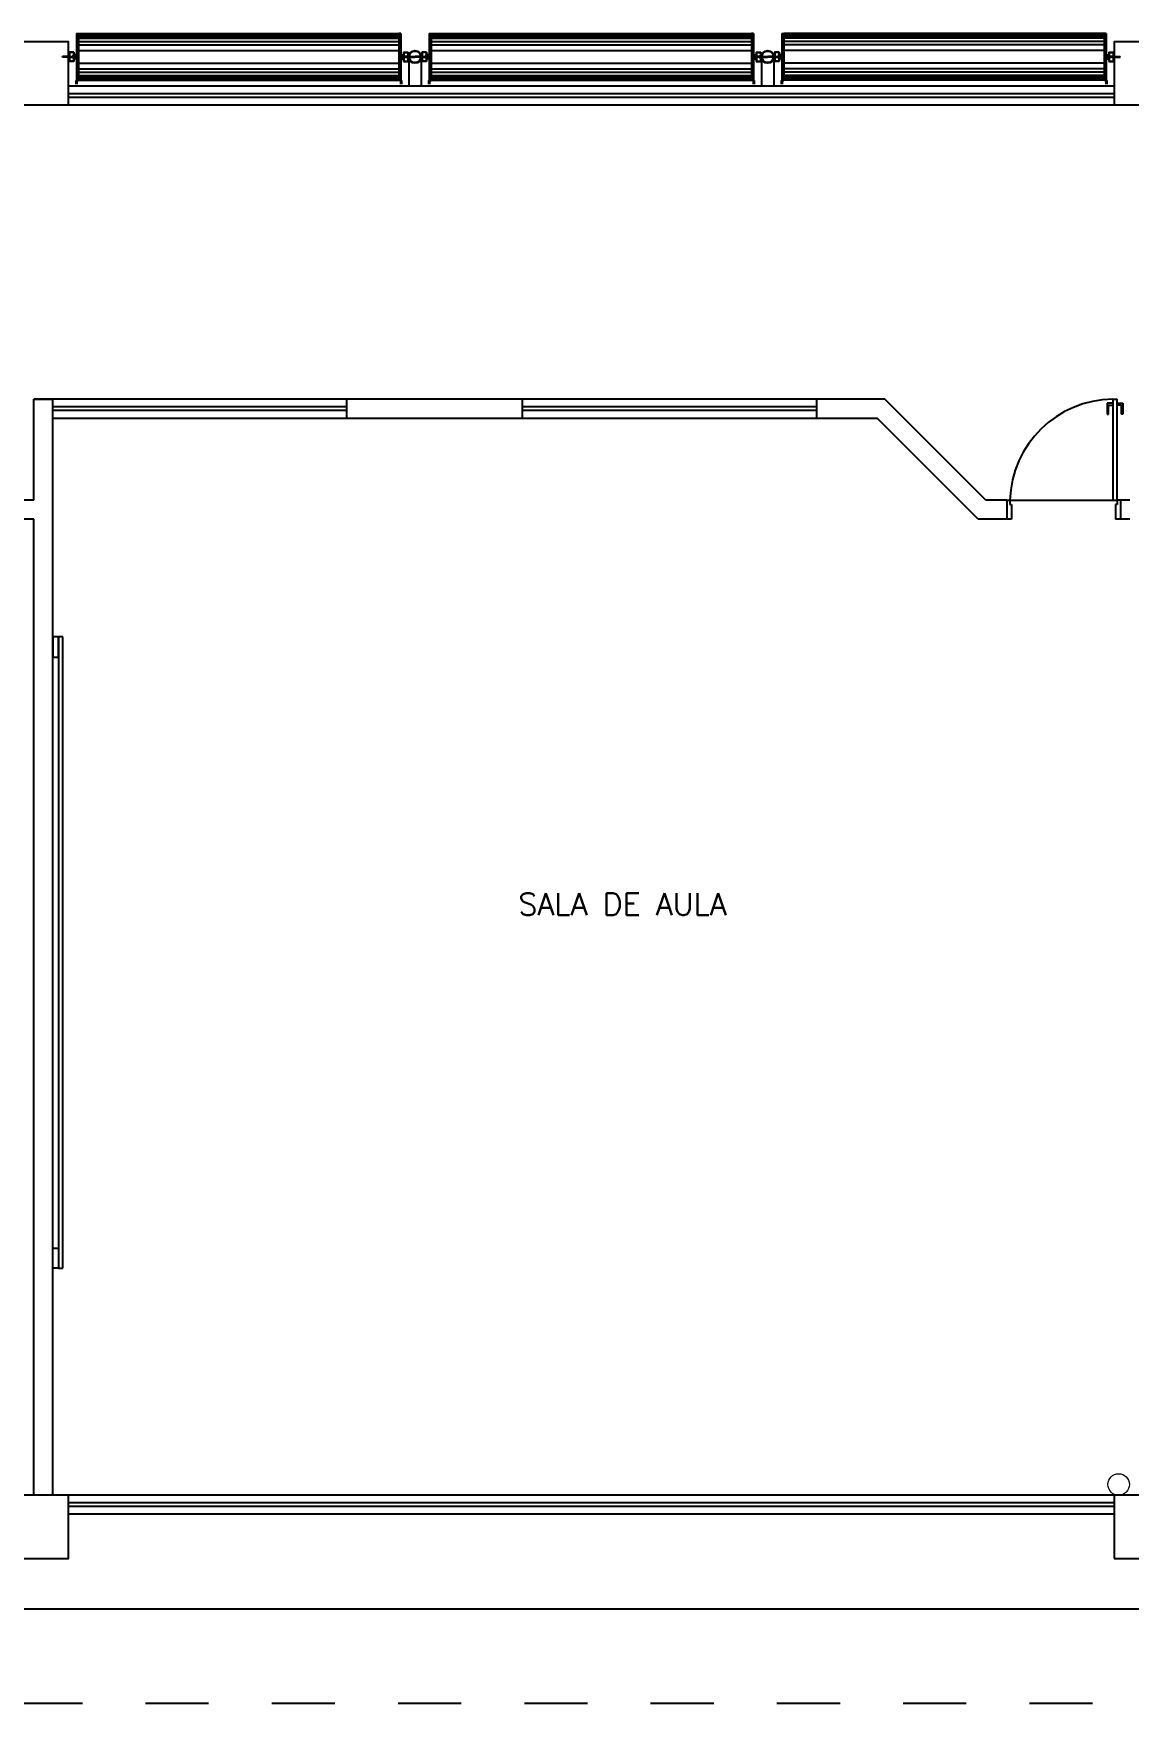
# Model space of a CAD drawing. Header units: millimetres. Extents: x -2485 to 3289, y -257 to 1952.
# Drawn here: x 8.823 to 10.559, y 36.214 to 38.86 of the extents above; entities that cross this region are included whole.
import ezdxf

# ---------------------------------------------------------------- set-up
doc = ezdxf.new("R2010")
doc.units = ezdxf.units.MM
doc.header["$LTSCALE"] = 0.3
doc.linetypes.add('CONTINUO', pattern=[0])
doc.linetypes.add('HIDDEN2', pattern=[0.1875, 0.125, -0.0625])
for name, color, linetype in [('PAREDE', 7, 'CONTINUO'), ('PILAR', 2, 'Continuous'), ('PROJEÇÃO', 11, 'HIDDEN2'), ('TEXTO', 3, 'Continuous')]:
    doc.layers.add(name, color=color, linetype=linetype)
doc.layers.add('prumada', color=9, linetype='Continuous', lineweight=15)
doc.styles.add('ROMANS', font='romans.shx', dxfattribs={"height": 0.03})

msp = doc.modelspace()

# ---------------------------------------------------------------- linework, layer by layer
at = {"layer": 'PAREDE'}
for p, q in [((8.890647, 38.859512), (8.890647, 38.779136)), ((8.890647, 38.859512), (8.893872, 38.859512)), ((8.893872, 38.859512), (8.893872, 38.78509)), ((8.893872, 38.859101), (9.401502, 38.859101)), ((9.401502, 38.859512), (9.401502, 38.78509)), ((9.404727, 38.859512), (9.401502, 38.859512)), ((9.404727, 38.859512), (9.404727, 38.779136)), ((9.449247, 38.859512), (9.449247, 38.779136)), ((9.449247, 38.859512), (9.452472, 38.859512)), ((9.452472, 38.859512), (9.452472, 38.78509)), ((9.452472, 38.859101), (9.960102, 38.859101)), ((9.960102, 38.859512), (9.960102, 38.78509)), ((9.963327, 38.859512), (9.960102, 38.859512)), ((9.963327, 38.859512), (9.963327, 38.779136)), ((10.007847, 38.859512), (10.007847, 38.779136)), ((10.007847, 38.859512), (10.011072, 38.859512)), ((10.011072, 38.859512), (10.011072, 38.78509)), ((10.518702, 38.859101), (10.011072, 38.859101)), ((10.518702, 38.859512), (10.518702, 38.78509)), ((10.521927, 38.859512), (10.518702, 38.859512)), ((10.521927, 38.859512), (10.521927, 38.779136)), ((8.893872, 38.857031), (9.401502, 38.857031)), ((8.893872, 38.854388), (9.401502, 38.854388)), ((8.893872, 38.851745), (9.401502, 38.851745)), ((8.893872, 38.84646), (9.401502, 38.84646)), ((8.893872, 38.841174), (9.401502, 38.841174)), ((8.893872, 38.832364), (9.401502, 38.832364)), ((9.452472, 38.857031), (9.960102, 38.857031)), ((9.452472, 38.854388), (9.960102, 38.854388)), ((9.452472, 38.851745), (9.960102, 38.851745)), ((9.452472, 38.84646), (9.960102, 38.84646)), ((9.452472, 38.841174), (9.960102, 38.841174)), ((9.452472, 38.832364), (9.960102, 38.832364)), ((10.518702, 38.857031), (10.011072, 38.857031)), ((10.518702, 38.854388), (10.011072, 38.854388)), ((10.518702, 38.851745), (10.011072, 38.851745)), ((10.518702, 38.84646), (10.011072, 38.84646)), ((10.518702, 38.841174), (10.011072, 38.841174)), ((10.518702, 38.832364), (10.011072, 38.832364)), ((8.870119, 38.822755), (8.868635, 38.822957)), ((8.868635, 38.821678), (8.868635, 38.822957)), ((8.870119, 38.82188), (8.868635, 38.821678)), ((8.870119, 38.822755), (8.870119, 38.82188)), ((8.875147, 38.822755), (8.870119, 38.822755)), ((8.875147, 38.82188), (8.870119, 38.82188)), ((8.870211, 38.822755), (8.870211, 38.82188)), ((8.878723, 38.822755), (8.87576, 38.822755)), ((8.878723, 38.82188), (8.87576, 38.82188)), ((8.879304, 38.829749), (8.879304, 38.814853)), ((8.886752, 38.829749), (8.879304, 38.829749)), ((8.886752, 38.814853), (8.879304, 38.814853)), ((8.886256, 38.829253), (8.879801, 38.829253)), ((8.879801, 38.829253), (8.879801, 38.815349)), ((8.879801, 38.82415), (8.880213, 38.82415)), ((8.879801, 38.820459), (8.879801, 38.82415)), ((8.879801, 38.820459), (8.88022, 38.820459)), ((8.886256, 38.815349), (8.879801, 38.815349)), ((8.880213, 38.820459), (8.880213, 38.82415)), ((8.880213, 38.823289), (8.881069, 38.823289)), ((8.880213, 38.82292), (8.881069, 38.82292)), ((8.880213, 38.821689), (8.881069, 38.821689)), ((8.880213, 38.82132), (8.881069, 38.82132)), ((8.881069, 38.82132), (8.881069, 38.823289)), ((8.881523, 38.822794), (8.881069, 38.821828)), ((8.881069, 38.822674), (8.881332, 38.822673)), ((8.881329, 38.822672), (8.881069, 38.822117)), ((8.881119, 38.821934), (8.881558, 38.821934)), ((8.881329, 38.822672), (8.881523, 38.822794)), ((8.881466, 38.822673), (8.881907, 38.822673)), ((8.881904, 38.822672), (8.881501, 38.821811)), ((8.881501, 38.821811), (8.881694, 38.821934)), ((8.882098, 38.822794), (8.881694, 38.821934)), ((8.881694, 38.821934), (8.882102, 38.821934)), ((8.881904, 38.822672), (8.882098, 38.822794)), ((8.882041, 38.822673), (8.882451, 38.822673)), ((8.882447, 38.82267), (8.882044, 38.82181)), ((8.882044, 38.82181), (8.882237, 38.821933)), ((8.882641, 38.822793), (8.882237, 38.821933)), ((8.882238, 38.821934), (8.882645, 38.821934)), ((8.882447, 38.82267), (8.882641, 38.822793)), ((8.882584, 38.822673), (8.882996, 38.822673)), ((8.88299, 38.822669), (8.882587, 38.821809)), ((8.882587, 38.821809), (8.88278, 38.821932)), ((8.883184, 38.822792), (8.88278, 38.821932)), ((8.882781, 38.821934), (8.883189, 38.821934)), ((8.88299, 38.822669), (8.883184, 38.822792)), ((8.883128, 38.822673), (8.883541, 38.822673)), ((8.883533, 38.822668), (8.88313, 38.821808)), ((8.88313, 38.821808), (8.883323, 38.821931)), ((8.883727, 38.822791), (8.883323, 38.821931)), ((8.883325, 38.821934), (8.883728, 38.821934)), ((8.883533, 38.822668), (8.883727, 38.822791)), ((8.884072, 38.822668), (8.883669, 38.821808)), ((8.883669, 38.821808), (8.883862, 38.821931)), ((8.883671, 38.822673), (8.88408, 38.822673)), ((8.884266, 38.822791), (8.883862, 38.821931)), ((8.883864, 38.821934), (8.884302, 38.821934)), ((8.884072, 38.822668), (8.884266, 38.822791)), ((8.88421, 38.822673), (8.884654, 38.822673)), ((8.884647, 38.822668), (8.884243, 38.821808)), ((8.884243, 38.821808), (8.884437, 38.821931)), ((8.88484, 38.822791), (8.884437, 38.821931)), ((8.884438, 38.821934), (8.885562, 38.821934)), ((8.8845, 38.824038), (8.8845, 38.820565)), ((8.890387, 38.824038), (8.8845, 38.824038)), ((8.890387, 38.820565), (8.8845, 38.820565)), ((8.884647, 38.822668), (8.88484, 38.822791)), ((8.884785, 38.822673), (8.885562, 38.822673)), ((8.885224, 38.824534), (8.885224, 38.820069)), ((8.88696, 38.824534), (8.885224, 38.824534)), ((8.88696, 38.820069), (8.885224, 38.820069)), ((8.885482, 38.821934), (8.885482, 38.822673)), ((8.885562, 38.821934), (8.885562, 38.822673)), ((8.886256, 38.829253), (8.886256, 38.815349)), ((8.886752, 38.829749), (8.886752, 38.814853)), ((8.889441, 38.825402), (8.88696, 38.825402)), ((8.88696, 38.825402), (8.88696, 38.8192)), ((8.889441, 38.8192), (8.88696, 38.8192)), ((8.889441, 38.825402), (8.889441, 38.8192)), ((8.890387, 38.82503), (8.889449, 38.82503)), ((8.889449, 38.82503), (8.889449, 38.819572)), ((8.889449, 38.824906), (8.890387, 38.824906)), ((8.889449, 38.824782), (8.890387, 38.824782)), ((8.889449, 38.824658), (8.890387, 38.824658)), ((8.889449, 38.824534), (8.890387, 38.824534)), ((8.889449, 38.824286), (8.890387, 38.824286)), ((8.889449, 38.824038), (8.890387, 38.824038)), ((8.889449, 38.823542), (8.890387, 38.823542)), ((8.889449, 38.821061), (8.890387, 38.821061)), ((8.889449, 38.820565), (8.890387, 38.820565)), ((8.889449, 38.820317), (8.890387, 38.820317)), ((8.889449, 38.820069), (8.890387, 38.820069)), ((8.889449, 38.819945), (8.890387, 38.819945)), ((8.889449, 38.81982), (8.890387, 38.81982)), ((8.889449, 38.819696), (8.890387, 38.819696)), ((8.890387, 38.819572), (8.889449, 38.819572)), ((8.890387, 38.82503), (8.890387, 38.819572)), ((8.893872, 38.812238), (9.401502, 38.812238)), ((9.404987, 38.82503), (9.405925, 38.82503)), ((9.404987, 38.82503), (9.404987, 38.819572)), ((9.405925, 38.824906), (9.404987, 38.824906)), ((9.405925, 38.824782), (9.404987, 38.824782)), ((9.405925, 38.824658), (9.404987, 38.824658)), ((9.405925, 38.824534), (9.404987, 38.824534)), ((9.405925, 38.824286), (9.404987, 38.824286)), ((9.405925, 38.824038), (9.404987, 38.824038)), ((9.404987, 38.824038), (9.410875, 38.824038)), ((9.405925, 38.823542), (9.404987, 38.823542)), ((9.405925, 38.821061), (9.404987, 38.821061)), ((9.405925, 38.820565), (9.404987, 38.820565)), ((9.404987, 38.820565), (9.410875, 38.820565)), ((9.405925, 38.820317), (9.404987, 38.820317)), ((9.405925, 38.820069), (9.404987, 38.820069)), ((9.405925, 38.819945), (9.404987, 38.819945)), ((9.405925, 38.81982), (9.404987, 38.81982)), ((9.405925, 38.819696), (9.404987, 38.819696)), ((9.404987, 38.819572), (9.405925, 38.819572)), ((9.405925, 38.82503), (9.405925, 38.819572)), ((9.405933, 38.825402), (9.408414, 38.825402)), ((9.405933, 38.825402), (9.405933, 38.8192)), ((9.405933, 38.8192), (9.408414, 38.8192)), ((9.408414, 38.825402), (9.408414, 38.8192)), ((9.408414, 38.824534), (9.410151, 38.824534)), ((9.408414, 38.820069), (9.410151, 38.820069)), ((9.408622, 38.829749), (9.408622, 38.814853)), ((9.408622, 38.829749), (9.41607, 38.829749)), ((9.408622, 38.814853), (9.41607, 38.814853)), ((9.409118, 38.829253), (9.415574, 38.829253)), ((9.409118, 38.829253), (9.409118, 38.815349)), ((9.409118, 38.815349), (9.415574, 38.815349)), ((9.409812, 38.821934), (9.409812, 38.822673)), ((9.410589, 38.822673), (9.409812, 38.822673)), ((9.410936, 38.821934), (9.409812, 38.821934)), ((9.409893, 38.821934), (9.409893, 38.822673)), ((9.410151, 38.824534), (9.410151, 38.820069)), ((9.410728, 38.822668), (9.410534, 38.822791)), ((9.410534, 38.822791), (9.410938, 38.821931)), ((9.411164, 38.822673), (9.41072, 38.822673)), ((9.410728, 38.822668), (9.411131, 38.821808)), ((9.410875, 38.824038), (9.410875, 38.820565)), ((9.411131, 38.821808), (9.410938, 38.821931)), ((9.411511, 38.821934), (9.411072, 38.821934)), ((9.411302, 38.822668), (9.411109, 38.822791)), ((9.411109, 38.822791), (9.411512, 38.821931)), ((9.411703, 38.822673), (9.411295, 38.822673)), ((9.411302, 38.822668), (9.411706, 38.821808)), ((9.411706, 38.821808), (9.411512, 38.821931)), ((9.41205, 38.821934), (9.411647, 38.821934)), ((9.411648, 38.822791), (9.412051, 38.821931)), ((9.411841, 38.822668), (9.411648, 38.822791)), ((9.412247, 38.822673), (9.411834, 38.822673)), ((9.411841, 38.822668), (9.412245, 38.821808)), ((9.412245, 38.821808), (9.412051, 38.821931)), ((9.412593, 38.821934), (9.412186, 38.821934)), ((9.412191, 38.822792), (9.412594, 38.821932)), ((9.412384, 38.822669), (9.412191, 38.822792)), ((9.41279, 38.822673), (9.412378, 38.822673)), ((9.412384, 38.822669), (9.412788, 38.821809)), ((9.412788, 38.821809), (9.412594, 38.821932)), ((9.413137, 38.821934), (9.412729, 38.821934)), ((9.412734, 38.822793), (9.413137, 38.821933)), ((9.412927, 38.82267), (9.412734, 38.822793)), ((9.413334, 38.822673), (9.412923, 38.822673)), ((9.412927, 38.82267), (9.413331, 38.82181)), ((9.413331, 38.82181), (9.413137, 38.821933)), ((9.41368, 38.821934), (9.413273, 38.821934)), ((9.413277, 38.822794), (9.41368, 38.821934)), ((9.41347, 38.822672), (9.413277, 38.822794)), ((9.413908, 38.822673), (9.413468, 38.822673)), ((9.41347, 38.822672), (9.413874, 38.821811)), ((9.413874, 38.821811), (9.41368, 38.821934)), ((9.414255, 38.821934), (9.413816, 38.821934)), ((9.414045, 38.822672), (9.413852, 38.822794)), ((9.413852, 38.822794), (9.414305, 38.821828)), ((9.414305, 38.822674), (9.414043, 38.822673)), ((9.414045, 38.822672), (9.414305, 38.822117)), ((9.415162, 38.823289), (9.414305, 38.823289)), ((9.414305, 38.82132), (9.414305, 38.823289)), ((9.415162, 38.82292), (9.414305, 38.82292)), ((9.415162, 38.821689), (9.414305, 38.821689)), ((9.415162, 38.82132), (9.414305, 38.82132)), ((9.415574, 38.820459), (9.415154, 38.820459)), ((9.415574, 38.82415), (9.415162, 38.82415)), ((9.415162, 38.820459), (9.415162, 38.82415)), ((9.415574, 38.829253), (9.415574, 38.815349)), ((9.415574, 38.820459), (9.415574, 38.82415)), ((9.41607, 38.829749), (9.41607, 38.814853)), ((9.416651, 38.822755), (9.419614, 38.822755)), ((9.416651, 38.82188), (9.419614, 38.82188)), ((9.416987, 38.822317), (9.416987, 38.776301)), ((9.420228, 38.822755), (9.425256, 38.822755)), ((9.420228, 38.82188), (9.425256, 38.82188)), ((9.425164, 38.822755), (9.425164, 38.82188)), ((9.425256, 38.822755), (9.42674, 38.822957)), ((9.425256, 38.822755), (9.425256, 38.82188)), ((9.425256, 38.82188), (9.42674, 38.821678)), ((9.42674, 38.821678), (9.42674, 38.822957)), ((9.428719, 38.822755), (9.427235, 38.822957)), ((9.427235, 38.821678), (9.427235, 38.822957)), ((9.428719, 38.82188), (9.427235, 38.821678)), ((9.428719, 38.822755), (9.428719, 38.82188)), ((9.433747, 38.822755), (9.428719, 38.822755)), ((9.433747, 38.82188), (9.428719, 38.82188)), ((9.428811, 38.822755), (9.428811, 38.82188)), ((9.437323, 38.822755), (9.43436, 38.822755)), ((9.437323, 38.82188), (9.43436, 38.82188)), ((9.436987, 38.822317), (9.436987, 38.776301)), ((9.437904, 38.829749), (9.437904, 38.814853)), ((9.445352, 38.829749), (9.437904, 38.829749)), ((9.445352, 38.814853), (9.437904, 38.814853)), ((9.444856, 38.829253), (9.438401, 38.829253)), ((9.438401, 38.829253), (9.438401, 38.815349)), ((9.438401, 38.82415), (9.438813, 38.82415)), ((9.438401, 38.820459), (9.438401, 38.82415)), ((9.438401, 38.820459), (9.43882, 38.820459)), ((9.444856, 38.815349), (9.438401, 38.815349)), ((9.438813, 38.820459), (9.438813, 38.82415)), ((9.438813, 38.823289), (9.439669, 38.823289)), ((9.438813, 38.82292), (9.439669, 38.82292)), ((9.438813, 38.821689), (9.439669, 38.821689)), ((9.438813, 38.82132), (9.439669, 38.82132)), ((9.439669, 38.82132), (9.439669, 38.823289)), ((9.440123, 38.822794), (9.439669, 38.821828)), ((9.439669, 38.822674), (9.439932, 38.822673)), ((9.439929, 38.822672), (9.439669, 38.822117)), ((9.439719, 38.821934), (9.440158, 38.821934)), ((9.439929, 38.822672), (9.440123, 38.822794)), ((9.440066, 38.822673), (9.440507, 38.822673)), ((9.440504, 38.822672), (9.440101, 38.821811)), ((9.440101, 38.821811), (9.440294, 38.821934)), ((9.440698, 38.822794), (9.440294, 38.821934)), ((9.440294, 38.821934), (9.440702, 38.821934)), ((9.440504, 38.822672), (9.440698, 38.822794)), ((9.440641, 38.822673), (9.441051, 38.822673)), ((9.441047, 38.82267), (9.440644, 38.82181)), ((9.440644, 38.82181), (9.440837, 38.821933)), ((9.441241, 38.822793), (9.440837, 38.821933)), ((9.440838, 38.821934), (9.441245, 38.821934)), ((9.441047, 38.82267), (9.441241, 38.822793)), ((9.441184, 38.822673), (9.441596, 38.822673)), ((9.44159, 38.822669), (9.441187, 38.821809)), ((9.441187, 38.821809), (9.44138, 38.821932)), ((9.441784, 38.822792), (9.44138, 38.821932)), ((9.441381, 38.821934), (9.441789, 38.821934)), ((9.44159, 38.822669), (9.441784, 38.822792)), ((9.441728, 38.822673), (9.442141, 38.822673)), ((9.442133, 38.822668), (9.44173, 38.821808)), ((9.44173, 38.821808), (9.441923, 38.821931)), ((9.442327, 38.822791), (9.441923, 38.821931)), ((9.441925, 38.821934), (9.442328, 38.821934)), ((9.442133, 38.822668), (9.442327, 38.822791)), ((9.442672, 38.822668), (9.442269, 38.821808)), ((9.442269, 38.821808), (9.442462, 38.821931)), ((9.442271, 38.822673), (9.44268, 38.822673)), ((9.442866, 38.822791), (9.442462, 38.821931)), ((9.442464, 38.821934), (9.442902, 38.821934)), ((9.442672, 38.822668), (9.442866, 38.822791)), ((9.44281, 38.822673), (9.443254, 38.822673)), ((9.443247, 38.822668), (9.442843, 38.821808)), ((9.442843, 38.821808), (9.443037, 38.821931)), ((9.44344, 38.822791), (9.443037, 38.821931)), ((9.443038, 38.821934), (9.444162, 38.821934)), ((9.4431, 38.824038), (9.4431, 38.820565)), ((9.448987, 38.824038), (9.4431, 38.824038)), ((9.448987, 38.820565), (9.4431, 38.820565)), ((9.443247, 38.822668), (9.44344, 38.822791)), ((9.443385, 38.822673), (9.444162, 38.822673)), ((9.443824, 38.824534), (9.443824, 38.820069)), ((9.44556, 38.824534), (9.443824, 38.824534)), ((9.44556, 38.820069), (9.443824, 38.820069)), ((9.444082, 38.821934), (9.444082, 38.822673)), ((9.444162, 38.821934), (9.444162, 38.822673)), ((9.444856, 38.829253), (9.444856, 38.815349)), ((9.445352, 38.829749), (9.445352, 38.814853)), ((9.448041, 38.825402), (9.44556, 38.825402)), ((9.44556, 38.825402), (9.44556, 38.8192)), ((9.448041, 38.8192), (9.44556, 38.8192)), ((9.448041, 38.825402), (9.448041, 38.8192)), ((9.448987, 38.82503), (9.448049, 38.82503)), ((9.448049, 38.82503), (9.448049, 38.819572)), ((9.448049, 38.824906), (9.448987, 38.824906)), ((9.448049, 38.824782), (9.448987, 38.824782)), ((9.448049, 38.824658), (9.448987, 38.824658)), ((9.448049, 38.824534), (9.448987, 38.824534)), ((9.448049, 38.824286), (9.448987, 38.824286)), ((9.448049, 38.824038), (9.448987, 38.824038)), ((9.448049, 38.823542), (9.448987, 38.823542)), ((9.448049, 38.821061), (9.448987, 38.821061)), ((9.448049, 38.820565), (9.448987, 38.820565)), ((9.448049, 38.820317), (9.448987, 38.820317)), ((9.448049, 38.820069), (9.448987, 38.820069)), ((9.448049, 38.819945), (9.448987, 38.819945)), ((9.448049, 38.81982), (9.448987, 38.81982)), ((9.448049, 38.819696), (9.448987, 38.819696)), ((9.448987, 38.819572), (9.448049, 38.819572)), ((9.448987, 38.82503), (9.448987, 38.819572)), ((9.452472, 38.812238), (9.960102, 38.812238)), ((9.963587, 38.82503), (9.964525, 38.82503)), ((9.963587, 38.82503), (9.963587, 38.819572)), ((9.964525, 38.824906), (9.963587, 38.824906)), ((9.964525, 38.824782), (9.963587, 38.824782)), ((9.964525, 38.824658), (9.963587, 38.824658)), ((9.964525, 38.824534), (9.963587, 38.824534)), ((9.964525, 38.824286), (9.963587, 38.824286)), ((9.964525, 38.824038), (9.963587, 38.824038)), ((9.963587, 38.824038), (9.969475, 38.824038)), ((9.964525, 38.823542), (9.963587, 38.823542)), ((9.964525, 38.821061), (9.963587, 38.821061)), ((9.964525, 38.820565), (9.963587, 38.820565)), ((9.963587, 38.820565), (9.969475, 38.820565)), ((9.964525, 38.820317), (9.963587, 38.820317)), ((9.964525, 38.820069), (9.963587, 38.820069)), ((9.964525, 38.819945), (9.963587, 38.819945)), ((9.964525, 38.81982), (9.963587, 38.81982)), ((9.964525, 38.819696), (9.963587, 38.819696)), ((9.963587, 38.819572), (9.964525, 38.819572)), ((9.964525, 38.82503), (9.964525, 38.819572)), ((9.964533, 38.825402), (9.967014, 38.825402)), ((9.964533, 38.825402), (9.964533, 38.8192)), ((9.964533, 38.8192), (9.967014, 38.8192)), ((9.967014, 38.825402), (9.967014, 38.8192)), ((9.967014, 38.824534), (9.968751, 38.824534)), ((9.967014, 38.820069), (9.968751, 38.820069)), ((9.967222, 38.829749), (9.967222, 38.814853)), ((9.967222, 38.829749), (9.97467, 38.829749)), ((9.967222, 38.814853), (9.97467, 38.814853)), ((9.967718, 38.829253), (9.974174, 38.829253)), ((9.967718, 38.829253), (9.967718, 38.815349)), ((9.967718, 38.815349), (9.974174, 38.815349)), ((9.968412, 38.821934), (9.968412, 38.822673)), ((9.969189, 38.822673), (9.968412, 38.822673)), ((9.969536, 38.821934), (9.968412, 38.821934)), ((9.968493, 38.821934), (9.968493, 38.822673)), ((9.968751, 38.824534), (9.968751, 38.820069)), ((9.969328, 38.822668), (9.969134, 38.822791)), ((9.969134, 38.822791), (9.969538, 38.821931)), ((9.969764, 38.822673), (9.96932, 38.822673)), ((9.969328, 38.822668), (9.969731, 38.821808)), ((9.969475, 38.824038), (9.969475, 38.820565)), ((9.969731, 38.821808), (9.969538, 38.821931)), ((9.970111, 38.821934), (9.969672, 38.821934)), ((9.969902, 38.822668), (9.969709, 38.822791)), ((9.969709, 38.822791), (9.970112, 38.821931)), ((9.970303, 38.822673), (9.969895, 38.822673)), ((9.969902, 38.822668), (9.970306, 38.821808)), ((9.970306, 38.821808), (9.970112, 38.821931)), ((9.97065, 38.821934), (9.970247, 38.821934)), ((9.970248, 38.822791), (9.970651, 38.821931)), ((9.970441, 38.822668), (9.970248, 38.822791)), ((9.970847, 38.822673), (9.970434, 38.822673)), ((9.970441, 38.822668), (9.970845, 38.821808)), ((9.970845, 38.821808), (9.970651, 38.821931)), ((9.971193, 38.821934), (9.970786, 38.821934)), ((9.970791, 38.822792), (9.971194, 38.821932)), ((9.970984, 38.822669), (9.970791, 38.822792)), ((9.97139, 38.822673), (9.970978, 38.822673)), ((9.970984, 38.822669), (9.971388, 38.821809)), ((9.971388, 38.821809), (9.971194, 38.821932)), ((9.971737, 38.821934), (9.971329, 38.821934)), ((9.971334, 38.822793), (9.971737, 38.821933)), ((9.971527, 38.82267), (9.971334, 38.822793)), ((9.971934, 38.822673), (9.971523, 38.822673)), ((9.971527, 38.82267), (9.971931, 38.82181)), ((9.971931, 38.82181), (9.971737, 38.821933)), ((9.97228, 38.821934), (9.971873, 38.821934)), ((9.971877, 38.822794), (9.97228, 38.821934)), ((9.97207, 38.822672), (9.971877, 38.822794)), ((9.972508, 38.822673), (9.972068, 38.822673)), ((9.97207, 38.822672), (9.972474, 38.821811)), ((9.972474, 38.821811), (9.97228, 38.821934)), ((9.972855, 38.821934), (9.972416, 38.821934)), ((9.972645, 38.822672), (9.972452, 38.822794)), ((9.972452, 38.822794), (9.972905, 38.821828)), ((9.972905, 38.822674), (9.972643, 38.822673)), ((9.972645, 38.822672), (9.972905, 38.822117)), ((9.973762, 38.823289), (9.972905, 38.823289)), ((9.972905, 38.82132), (9.972905, 38.823289)), ((9.973762, 38.82292), (9.972905, 38.82292)), ((9.973762, 38.821689), (9.972905, 38.821689)), ((9.973762, 38.82132), (9.972905, 38.82132)), ((9.974174, 38.820459), (9.973754, 38.820459)), ((9.974174, 38.82415), (9.973762, 38.82415)), ((9.973762, 38.820459), (9.973762, 38.82415)), ((9.974174, 38.829253), (9.974174, 38.815349)), ((9.974174, 38.820459), (9.974174, 38.82415)), ((9.97467, 38.829749), (9.97467, 38.814853)), ((9.975251, 38.822755), (9.978214, 38.822755)), ((9.975251, 38.82188), (9.978214, 38.82188)), ((9.975587, 38.822317), (9.975587, 38.776301)), ((9.978828, 38.822755), (9.983856, 38.822755)), ((9.978828, 38.82188), (9.983856, 38.82188)), ((9.983764, 38.822755), (9.983764, 38.82188)), ((9.983856, 38.822755), (9.98534, 38.822957)), ((9.983856, 38.822755), (9.983856, 38.82188)), ((9.983856, 38.82188), (9.98534, 38.821678)), ((9.98534, 38.821678), (9.98534, 38.822957)), ((9.987319, 38.822755), (9.985835, 38.822957)), ((9.985835, 38.821678), (9.985835, 38.822957)), ((9.987319, 38.82188), (9.985835, 38.821678)), ((9.987319, 38.822755), (9.987319, 38.82188)), ((9.992347, 38.822755), (9.987319, 38.822755)), ((9.992347, 38.82188), (9.987319, 38.82188)), ((9.987411, 38.822755), (9.987411, 38.82188)), ((9.995923, 38.822755), (9.99296, 38.822755)), ((9.995923, 38.82188), (9.99296, 38.82188)), ((9.995587, 38.822317), (9.995587, 38.776301)), ((9.996504, 38.829749), (9.996504, 38.814853)), ((10.003952, 38.829749), (9.996504, 38.829749)), ((10.003952, 38.814853), (9.996504, 38.814853)), ((10.003456, 38.829253), (9.997001, 38.829253)), ((9.997001, 38.829253), (9.997001, 38.815349)), ((9.997001, 38.82415), (9.997413, 38.82415)), ((9.997001, 38.820459), (9.997001, 38.82415)), ((9.997001, 38.820459), (9.99742, 38.820459)), ((10.003456, 38.815349), (9.997001, 38.815349)), ((9.997413, 38.820459), (9.997413, 38.82415)), ((9.997413, 38.823289), (9.998269, 38.823289)), ((9.997413, 38.82292), (9.998269, 38.82292)), ((9.997413, 38.821689), (9.998269, 38.821689)), ((9.997413, 38.82132), (9.998269, 38.82132)), ((9.998269, 38.82132), (9.998269, 38.823289)), ((9.998723, 38.822794), (9.998269, 38.821828)), ((9.998269, 38.822674), (9.998532, 38.822673)), ((9.998529, 38.822672), (9.998269, 38.822117)), ((9.998319, 38.821934), (9.998758, 38.821934)), ((9.998529, 38.822672), (9.998723, 38.822794)), ((9.998666, 38.822673), (9.999107, 38.822673)), ((9.999104, 38.822672), (9.998701, 38.821811)), ((9.998701, 38.821811), (9.998894, 38.821934)), ((9.999298, 38.822794), (9.998894, 38.821934)), ((9.998894, 38.821934), (9.999302, 38.821934)), ((9.999104, 38.822672), (9.999298, 38.822794)), ((9.999241, 38.822673), (9.999651, 38.822673)), ((9.999647, 38.82267), (9.999244, 38.82181)), ((9.999244, 38.82181), (9.999437, 38.821933)), ((9.999841, 38.822793), (9.999437, 38.821933)), ((9.999438, 38.821934), (9.999845, 38.821934)), ((9.999647, 38.82267), (9.999841, 38.822793)), ((9.999784, 38.822673), (10.000196, 38.822673)), ((10.00019, 38.822669), (9.999787, 38.821809)), ((9.999787, 38.821809), (9.99998, 38.821932)), ((10.000384, 38.822792), (9.99998, 38.821932)), ((9.999981, 38.821934), (10.000389, 38.821934)), ((10.00019, 38.822669), (10.000384, 38.822792)), ((10.000328, 38.822673), (10.000741, 38.822673)), ((10.000733, 38.822668), (10.00033, 38.821808)), ((10.00033, 38.821808), (10.000523, 38.821931)), ((10.000927, 38.822791), (10.000523, 38.821931)), ((10.000525, 38.821934), (10.000928, 38.821934)), ((10.000733, 38.822668), (10.000927, 38.822791)), ((10.001272, 38.822668), (10.000869, 38.821808)), ((10.000869, 38.821808), (10.001062, 38.821931)), ((10.000871, 38.822673), (10.00128, 38.822673)), ((10.001466, 38.822791), (10.001062, 38.821931)), ((10.001064, 38.821934), (10.001502, 38.821934)), ((10.001272, 38.822668), (10.001466, 38.822791)), ((10.00141, 38.822673), (10.001854, 38.822673)), ((10.001847, 38.822668), (10.001443, 38.821808)), ((10.001443, 38.821808), (10.001637, 38.821931)), ((10.00204, 38.822791), (10.001637, 38.821931)), ((10.001638, 38.821934), (10.002762, 38.821934)), ((10.0017, 38.824038), (10.0017, 38.820565)), ((10.007587, 38.824038), (10.0017, 38.824038)), ((10.007587, 38.820565), (10.0017, 38.820565)), ((10.001847, 38.822668), (10.00204, 38.822791)), ((10.001985, 38.822673), (10.002762, 38.822673)), ((10.002424, 38.824534), (10.002424, 38.820069)), ((10.00416, 38.824534), (10.002424, 38.824534)), ((10.00416, 38.820069), (10.002424, 38.820069)), ((10.002682, 38.821934), (10.002682, 38.822673)), ((10.002762, 38.821934), (10.002762, 38.822673)), ((10.003456, 38.829253), (10.003456, 38.815349)), ((10.003952, 38.829749), (10.003952, 38.814853)), ((10.006641, 38.825402), (10.00416, 38.825402)), ((10.00416, 38.825402), (10.00416, 38.8192)), ((10.006641, 38.8192), (10.00416, 38.8192)), ((10.006641, 38.825402), (10.006641, 38.8192)), ((10.007587, 38.82503), (10.006649, 38.82503)), ((10.006649, 38.82503), (10.006649, 38.819572)), ((10.006649, 38.824906), (10.007587, 38.824906)), ((10.006649, 38.824782), (10.007587, 38.824782)), ((10.006649, 38.824658), (10.007587, 38.824658)), ((10.006649, 38.824534), (10.007587, 38.824534)), ((10.006649, 38.824286), (10.007587, 38.824286)), ((10.006649, 38.824038), (10.007587, 38.824038)), ((10.006649, 38.823542), (10.007587, 38.823542)), ((10.006649, 38.821061), (10.007587, 38.821061)), ((10.006649, 38.820565), (10.007587, 38.820565)), ((10.006649, 38.820317), (10.007587, 38.820317)), ((10.006649, 38.820069), (10.007587, 38.820069)), ((10.006649, 38.819945), (10.007587, 38.819945)), ((10.006649, 38.81982), (10.007587, 38.81982)), ((10.006649, 38.819696), (10.007587, 38.819696)), ((10.007587, 38.819572), (10.006649, 38.819572)), ((10.007587, 38.82503), (10.007587, 38.819572)), ((10.518702, 38.812238), (10.011072, 38.812238)), ((10.522187, 38.82503), (10.523125, 38.82503)), ((10.522187, 38.82503), (10.522187, 38.819572)), ((10.523125, 38.824906), (10.522187, 38.824906)), ((10.523125, 38.824782), (10.522187, 38.824782)), ((10.523125, 38.824658), (10.522187, 38.824658)), ((10.523125, 38.824534), (10.522187, 38.824534)), ((10.523125, 38.824286), (10.522187, 38.824286)), ((10.523125, 38.824038), (10.522187, 38.824038)), ((10.522187, 38.824038), (10.528075, 38.824038)), ((10.523125, 38.823542), (10.522187, 38.823542)), ((10.523125, 38.821061), (10.522187, 38.821061)), ((10.523125, 38.820565), (10.522187, 38.820565)), ((10.522187, 38.820565), (10.528075, 38.820565)), ((10.523125, 38.820317), (10.522187, 38.820317)), ((10.523125, 38.820069), (10.522187, 38.820069)), ((10.523125, 38.819945), (10.522187, 38.819945)), ((10.523125, 38.81982), (10.522187, 38.81982)), ((10.523125, 38.819696), (10.522187, 38.819696)), ((10.522187, 38.819572), (10.523125, 38.819572)), ((10.523125, 38.82503), (10.523125, 38.819572)), ((10.523133, 38.825402), (10.525614, 38.825402)), ((10.523133, 38.825402), (10.523133, 38.8192)), ((10.523133, 38.8192), (10.525614, 38.8192)), ((10.525614, 38.825402), (10.525614, 38.8192)), ((10.525614, 38.824534), (10.527351, 38.824534)), ((10.525614, 38.820069), (10.527351, 38.820069)), ((10.525822, 38.829749), (10.525822, 38.814853)), ((10.525822, 38.829749), (10.53327, 38.829749)), ((10.525822, 38.814853), (10.53327, 38.814853)), ((10.526318, 38.829253), (10.532774, 38.829253)), ((10.526318, 38.829253), (10.526318, 38.815349)), ((10.526318, 38.815349), (10.532774, 38.815349)), ((10.527012, 38.821934), (10.527012, 38.822673)), ((10.527789, 38.822673), (10.527012, 38.822673)), ((10.528136, 38.821934), (10.527012, 38.821934)), ((10.527093, 38.821934), (10.527093, 38.822673)), ((10.527351, 38.824534), (10.527351, 38.820069)), ((10.527928, 38.822668), (10.527734, 38.822791)), ((10.527734, 38.822791), (10.528138, 38.821931)), ((10.528364, 38.822673), (10.52792, 38.822673)), ((10.527928, 38.822668), (10.528331, 38.821808)), ((10.528075, 38.824038), (10.528075, 38.820565)), ((10.528331, 38.821808), (10.528138, 38.821931)), ((10.528711, 38.821934), (10.528272, 38.821934)), ((10.528502, 38.822668), (10.528309, 38.822791)), ((10.528309, 38.822791), (10.528712, 38.821931)), ((10.528903, 38.822673), (10.528495, 38.822673)), ((10.528502, 38.822668), (10.528906, 38.821808)), ((10.528906, 38.821808), (10.528712, 38.821931)), ((10.52925, 38.821934), (10.528847, 38.821934)), ((10.528848, 38.822791), (10.529251, 38.821931)), ((10.529041, 38.822668), (10.528848, 38.822791)), ((10.529447, 38.822673), (10.529034, 38.822673)), ((10.529041, 38.822668), (10.529445, 38.821808)), ((10.529445, 38.821808), (10.529251, 38.821931)), ((10.529793, 38.821934), (10.529386, 38.821934)), ((10.529391, 38.822792), (10.529794, 38.821932)), ((10.529584, 38.822669), (10.529391, 38.822792)), ((10.52999, 38.822673), (10.529578, 38.822673)), ((10.529584, 38.822669), (10.529988, 38.821809)), ((10.529988, 38.821809), (10.529794, 38.821932)), ((10.530337, 38.821934), (10.529929, 38.821934)), ((10.529934, 38.822793), (10.530337, 38.821933)), ((10.530127, 38.82267), (10.529934, 38.822793)), ((10.530534, 38.822673), (10.530123, 38.822673)), ((10.530127, 38.82267), (10.530531, 38.82181)), ((10.530531, 38.82181), (10.530337, 38.821933)), ((10.53088, 38.821934), (10.530473, 38.821934)), ((10.530477, 38.822794), (10.53088, 38.821934)), ((10.53067, 38.822672), (10.530477, 38.822794)), ((10.531108, 38.822673), (10.530668, 38.822673)), ((10.53067, 38.822672), (10.531074, 38.821811)), ((10.531074, 38.821811), (10.53088, 38.821934)), ((10.531455, 38.821934), (10.531016, 38.821934)), ((10.531245, 38.822672), (10.531052, 38.822794)), ((10.531052, 38.822794), (10.531505, 38.821828)), ((10.531505, 38.822674), (10.531243, 38.822673)), ((10.531245, 38.822672), (10.531505, 38.822117)), ((10.532362, 38.823289), (10.531505, 38.823289)), ((10.531505, 38.82132), (10.531505, 38.823289)), ((10.532362, 38.82292), (10.531505, 38.82292)), ((10.532362, 38.821689), (10.531505, 38.821689)), ((10.532362, 38.82132), (10.531505, 38.82132)), ((10.532774, 38.820459), (10.532354, 38.820459)), ((10.532774, 38.82415), (10.532362, 38.82415)), ((10.532362, 38.820459), (10.532362, 38.82415)), ((10.532774, 38.829253), (10.532774, 38.815349)), ((10.532774, 38.820459), (10.532774, 38.82415)), ((10.53327, 38.829749), (10.53327, 38.814853)), ((10.533851, 38.822755), (10.536814, 38.822755)), ((10.533851, 38.82188), (10.536814, 38.82188)), ((10.537428, 38.822755), (10.542456, 38.822755)), ((10.537428, 38.82188), (10.542456, 38.82188)), ((10.542364, 38.822755), (10.542364, 38.82188)), ((10.542456, 38.822755), (10.54394, 38.822957)), ((10.542456, 38.822755), (10.542456, 38.82188)), ((10.542456, 38.82188), (10.54394, 38.821678)), ((10.54394, 38.821678), (10.54394, 38.822957)), ((8.889903, 38.78509), (8.889903, 38.779136)), ((8.890647, 38.78509), (8.889903, 38.78509)), ((8.891392, 38.804936), (8.890647, 38.804936)), ((8.890647, 38.78509), (8.893872, 38.78509)), ((8.891392, 38.804936), (8.891392, 38.779136)), ((8.893872, 38.803429), (9.401502, 38.803429)), ((8.893872, 38.798143), (9.401502, 38.798143)), ((8.893872, 38.792857), (9.401502, 38.792857)), ((8.893872, 38.790214), (9.401502, 38.790214)), ((8.893872, 38.787571), (9.401502, 38.787571)), ((8.893872, 38.785487), (9.401502, 38.785487)), ((9.404727, 38.78509), (9.401502, 38.78509)), ((9.403983, 38.804936), (9.403983, 38.779136)), ((9.404727, 38.78509), (9.405471, 38.78509)), ((9.405471, 38.78509), (9.405471, 38.779136)), ((9.448503, 38.78509), (9.448503, 38.779136)), ((9.449247, 38.78509), (9.448503, 38.78509)), ((9.449992, 38.804936), (9.449247, 38.804936)), ((9.449247, 38.78509), (9.452472, 38.78509)), ((9.449992, 38.804936), (9.449992, 38.779136)), ((9.452472, 38.803429), (9.960102, 38.803429)), ((9.452472, 38.798143), (9.960102, 38.798143)), ((9.452472, 38.792857), (9.960102, 38.792857)), ((9.452472, 38.790214), (9.960102, 38.790214)), ((9.452472, 38.787571), (9.960102, 38.787571)), ((9.452472, 38.785487), (9.960102, 38.785487)), ((9.963327, 38.78509), (9.960102, 38.78509)), ((9.962583, 38.804936), (9.963327, 38.804936)), ((9.962583, 38.804936), (9.962583, 38.779136)), ((9.963327, 38.78509), (9.964071, 38.78509)), ((9.964071, 38.78509), (9.964071, 38.779136)), ((10.007103, 38.78509), (10.007103, 38.779136)), ((10.007847, 38.78509), (10.007103, 38.78509)), ((10.008592, 38.804936), (10.007847, 38.804936)), ((10.007847, 38.78509), (10.011072, 38.78509)), ((10.008592, 38.804936), (10.008592, 38.779136)), ((10.518702, 38.803429), (10.011072, 38.803429)), ((10.518702, 38.798143), (10.011072, 38.798143)), ((10.518702, 38.792857), (10.011072, 38.792857)), ((10.518702, 38.790214), (10.011072, 38.790214)), ((10.518702, 38.787571), (10.011072, 38.787571)), ((10.518702, 38.785487), (10.011072, 38.785487)), ((10.521927, 38.78509), (10.518702, 38.78509)), ((10.521183, 38.804936), (10.521927, 38.804936)), ((10.521183, 38.804936), (10.521183, 38.779136)), ((10.521927, 38.78509), (10.522671, 38.78509)), ((10.522671, 38.78509), (10.522671, 38.779136)), ((8.878187, 38.776301), (10.534187, 38.776301)), ((8.878187, 38.764301), (10.534187, 38.764301)), ((8.878187, 38.758301), (10.534187, 38.758301)), ((8.878187, 38.746301), (10.534187, 38.746301)), ((8.823187, 38.120301), (8.823187, 38.280301)), ((8.823187, 38.120301), (8.823187, 38.280301)), ((8.823187, 38.280301), (8.853187, 38.280301)), ((8.823187, 38.280301), (8.853187, 38.280301)), ((8.853187, 38.280301), (8.823187, 38.280301)), ((8.823187, 38.120301), (8.823187, 38.280301)), ((8.823187, 38.280301), (8.853187, 38.280301)), ((8.823187, 38.120301), (8.823187, 38.280301)), ((8.823187, 38.280301), (8.853187, 38.280301)), ((8.853187, 38.280301), (8.823187, 38.280301)), ((8.823187, 38.280301), (8.853187, 38.280301)), ((8.853187, 36.544301), (8.853187, 38.280301)), ((10.171187, 38.280301), (8.853187, 38.280301)), ((9.319187, 38.250301), (9.319187, 38.280301)), ((9.597187, 38.250301), (9.597187, 38.280301)), ((10.063187, 38.250301), (10.063187, 38.280301)), ((10.331187, 38.120301), (10.171187, 38.280301)), ((10.532187, 38.280301), (10.532187, 38.120301)), ((10.532187, 38.280301), (10.539187, 38.280301)), ((10.539187, 38.120301), (10.539187, 38.280301)), ((8.823187, 38.120301), (8.823187, 38.253301)), ((8.823187, 38.120301), (8.823187, 38.250301)), ((9.319187, 38.268301), (8.853187, 38.268301)), ((9.319187, 38.262301), (8.853187, 38.262301)), ((8.853187, 38.250301), (10.158761, 38.250301)), ((10.063187, 38.268301), (9.597187, 38.268301)), ((10.063187, 38.262301), (9.597187, 38.262301)), ((10.318761, 38.090301), (10.158761, 38.250301)), ((10.532187, 38.273719), (10.523437, 38.273719)), ((10.523437, 38.273719), (10.523437, 38.256219)), ((10.523437, 38.256219), (10.525625, 38.256219)), ((10.525625, 38.256219), (10.525625, 38.270919)), ((10.525625, 38.270919), (10.532187, 38.270919)), ((10.539187, 38.273719), (10.547937, 38.273719)), ((10.54575, 38.270919), (10.539187, 38.270919)), ((10.54575, 38.256219), (10.54575, 38.270919)), ((10.547937, 38.256219), (10.54575, 38.256219)), ((10.547937, 38.273719), (10.547937, 38.256219)), ((8.823187, 38.120301), (8.808187, 38.120301)), ((10.364187, 38.120301), (10.331187, 38.120301)), ((10.364187, 38.120301), (10.364187, 38.090301)), ((10.364187, 38.120301), (10.369187, 38.120301)), ((10.369187, 38.120301), (10.369187, 38.113301)), ((10.369187, 38.120301), (10.532187, 38.120301)), ((10.532187, 38.120301), (10.539187, 38.120301)), ((10.544187, 38.120301), (10.539187, 38.120301)), ((10.539187, 38.120301), (10.539187, 38.113301)), ((10.559187, 38.120301), (10.544187, 38.120301)), ((10.544187, 38.120301), (10.544187, 38.090301)), ((10.369187, 38.113301), (10.371687, 38.113301)), ((10.371687, 38.113301), (10.371687, 38.090301)), ((10.539187, 38.113301), (10.536687, 38.113301)), ((10.536687, 38.113301), (10.536687, 38.090301)), ((8.823187, 38.090301), (8.808187, 38.090301)), ((8.823187, 36.579301), (8.823187, 38.090301)), ((8.823187, 36.544301), (8.823187, 38.090301)), ((8.853187, 36.579301), (8.853187, 38.090301)), ((10.364187, 38.090301), (10.318761, 38.090301)), ((10.371687, 38.090301), (10.364187, 38.090301)), ((10.544187, 38.090301), (10.536687, 38.090301)), ((10.559187, 38.090301), (10.544187, 38.090301)), ((8.862482, 37.90369), (8.853187, 37.90369)), ((8.853187, 37.90369), (8.853187, 37.871591)), ((8.869482, 37.90369), (8.862482, 37.90369)), ((8.862482, 37.90369), (8.862482, 36.90369)), ((8.862482, 37.871591), (8.862482, 37.90369)), ((8.869482, 36.90369), (8.869482, 37.90369)), ((8.853187, 37.871591), (8.862482, 37.871591)), ((8.853187, 36.90369), (8.853187, 36.935789)), ((8.853187, 36.935789), (8.862482, 36.935789)), ((8.862482, 36.935789), (8.862482, 36.90369)), ((8.862482, 36.90369), (8.853187, 36.90369)), ((8.862482, 36.90369), (8.869482, 36.90369)), ((10.534187, 36.544301), (8.878187, 36.544301)), ((10.534187, 36.532301), (8.878187, 36.532301)), ((10.534187, 36.526301), (8.878187, 36.526301)), ((10.534187, 36.514301), (8.878187, 36.514301)), ((3.670187, 36.364296), (12.270187, 36.364301))]:
    msp.add_line(p, q, dxfattribs=at)
for centre, radius in [((9.426987, 38.822317), 0.01), ((9.985587, 38.822317), 0.01), ((9.985587, 38.822317), 0.01), ((9.426987, 38.822317), 0.009), ((9.985587, 38.822317), 0.009)]:
    msp.add_circle(centre, radius, dxfattribs=at)
for centre, radius, start, end in [((8.875162, 38.822123), 0.000244, 114.587816, 266.350102), ((8.874952, 38.822581), 0.000261, 294.587816, 41.785808), ((8.875955, 38.822581), 0.000261, 138.214192, 245.412184), ((8.875745, 38.822123), 0.000244, 273.649898, 65.412184), ((8.880885, 38.823104), 0.000185, 271.525508, 88.474492), ((8.879926, 38.822304), 0.001143, 327.45179, 32.54821), ((8.880887, 38.821505), 0.000185, 270.926586, 89.073414), ((9.414488, 38.821505), 0.000185, 90.926586, 269.073414), ((9.41449, 38.823104), 0.000185, 91.525508, 268.474492), ((9.415448, 38.822304), 0.001143, 147.45179, 212.54821), ((9.41963, 38.822123), 0.000244, 114.587816, 266.350102), ((9.41942, 38.822581), 0.000261, 294.587816, 41.785808), ((9.420422, 38.822581), 0.000261, 138.214192, 245.412184), ((9.420212, 38.822123), 0.000244, 273.649898, 65.412184), ((9.433762, 38.822123), 0.000244, 114.587816, 266.350102), ((9.433552, 38.822581), 0.000261, 294.587816, 41.785808), ((9.434555, 38.822581), 0.000261, 138.214192, 245.412184), ((9.434345, 38.822123), 0.000244, 273.649898, 65.412184), ((9.439485, 38.823104), 0.000185, 271.525508, 88.474492), ((9.438526, 38.822304), 0.001143, 327.45179, 32.54821), ((9.439487, 38.821505), 0.000185, 270.926586, 89.073414), ((9.973088, 38.821505), 0.000185, 90.926586, 269.073414), ((9.97309, 38.823104), 0.000185, 91.525508, 268.474492), ((9.974048, 38.822304), 0.001143, 147.45179, 212.54821), ((9.97823, 38.822123), 0.000244, 114.587816, 266.350102), ((9.97802, 38.822581), 0.000261, 294.587816, 41.785808), ((9.979022, 38.822581), 0.000261, 138.214192, 245.412184), ((9.978812, 38.822123), 0.000244, 273.649898, 65.412184), ((9.992362, 38.822123), 0.000244, 114.587816, 266.350102), ((9.992152, 38.822581), 0.000261, 294.587816, 41.785808), ((9.993155, 38.822581), 0.000261, 138.214192, 245.412184), ((9.992945, 38.822123), 0.000244, 273.649898, 65.412184), ((9.998085, 38.823104), 0.000185, 271.525508, 88.474492), ((9.997126, 38.822304), 0.001143, 327.45179, 32.54821), ((9.998087, 38.821505), 0.000185, 270.926586, 89.073414), ((10.531688, 38.821505), 0.000185, 90.926586, 269.073414), ((10.53169, 38.823104), 0.000185, 91.525508, 268.474492), ((10.532648, 38.822304), 0.001143, 147.45179, 212.54821), ((10.53683, 38.822123), 0.000244, 114.587816, 266.350102), ((10.53662, 38.822581), 0.000261, 294.587816, 41.785808), ((10.537622, 38.822581), 0.000261, 138.214192, 245.412184), ((10.537412, 38.822123), 0.000244, 273.649898, 65.412184), ((10.534217, 38.115205), 0.165108, 90.704342, 178.231371)]:
    msp.add_arc(centre, radius, start, end, dxfattribs=at)
at = {"layer": 'PILAR'}
for points in [[(8.798187, 38.746301), (8.878187, 38.746301), (8.878187, 38.846301), (8.798187, 38.846301)], [(10.534187, 38.746301), (10.614187, 38.746301), (10.614187, 38.846301), (10.534187, 38.846301)], [(8.798187, 36.444301), (8.878187, 36.444301), (8.878187, 36.544301), (8.798187, 36.544301)], [(10.534187, 36.444301), (10.614187, 36.444301), (10.614187, 36.544301), (10.534187, 36.544301)]]:
    msp.add_lwpolyline(points, close=True, dxfattribs=at)
at = {"layer": 'PROJEÇÃO'}
msp.add_line((12.500187, 36.214301), (3.645187, 36.214301), dxfattribs=at)
at = {"layer": 'prumada'}
msp.add_circle((10.541462, 36.561355), 0.01698, dxfattribs=at)

# ---------------------------------------------------------------- texts
at = {"layer": 'TEXTO', "insert": (9.755925, 37.480535), "char_height": 0.035, "width": 1, "attachment_point": 5, "style": 'ROMANS'}
msp.add_mtext('{\\Fromans.shx|c0;SALA DE AULA}', dxfattribs=at)

doc.saveas('drawing.dxf')
